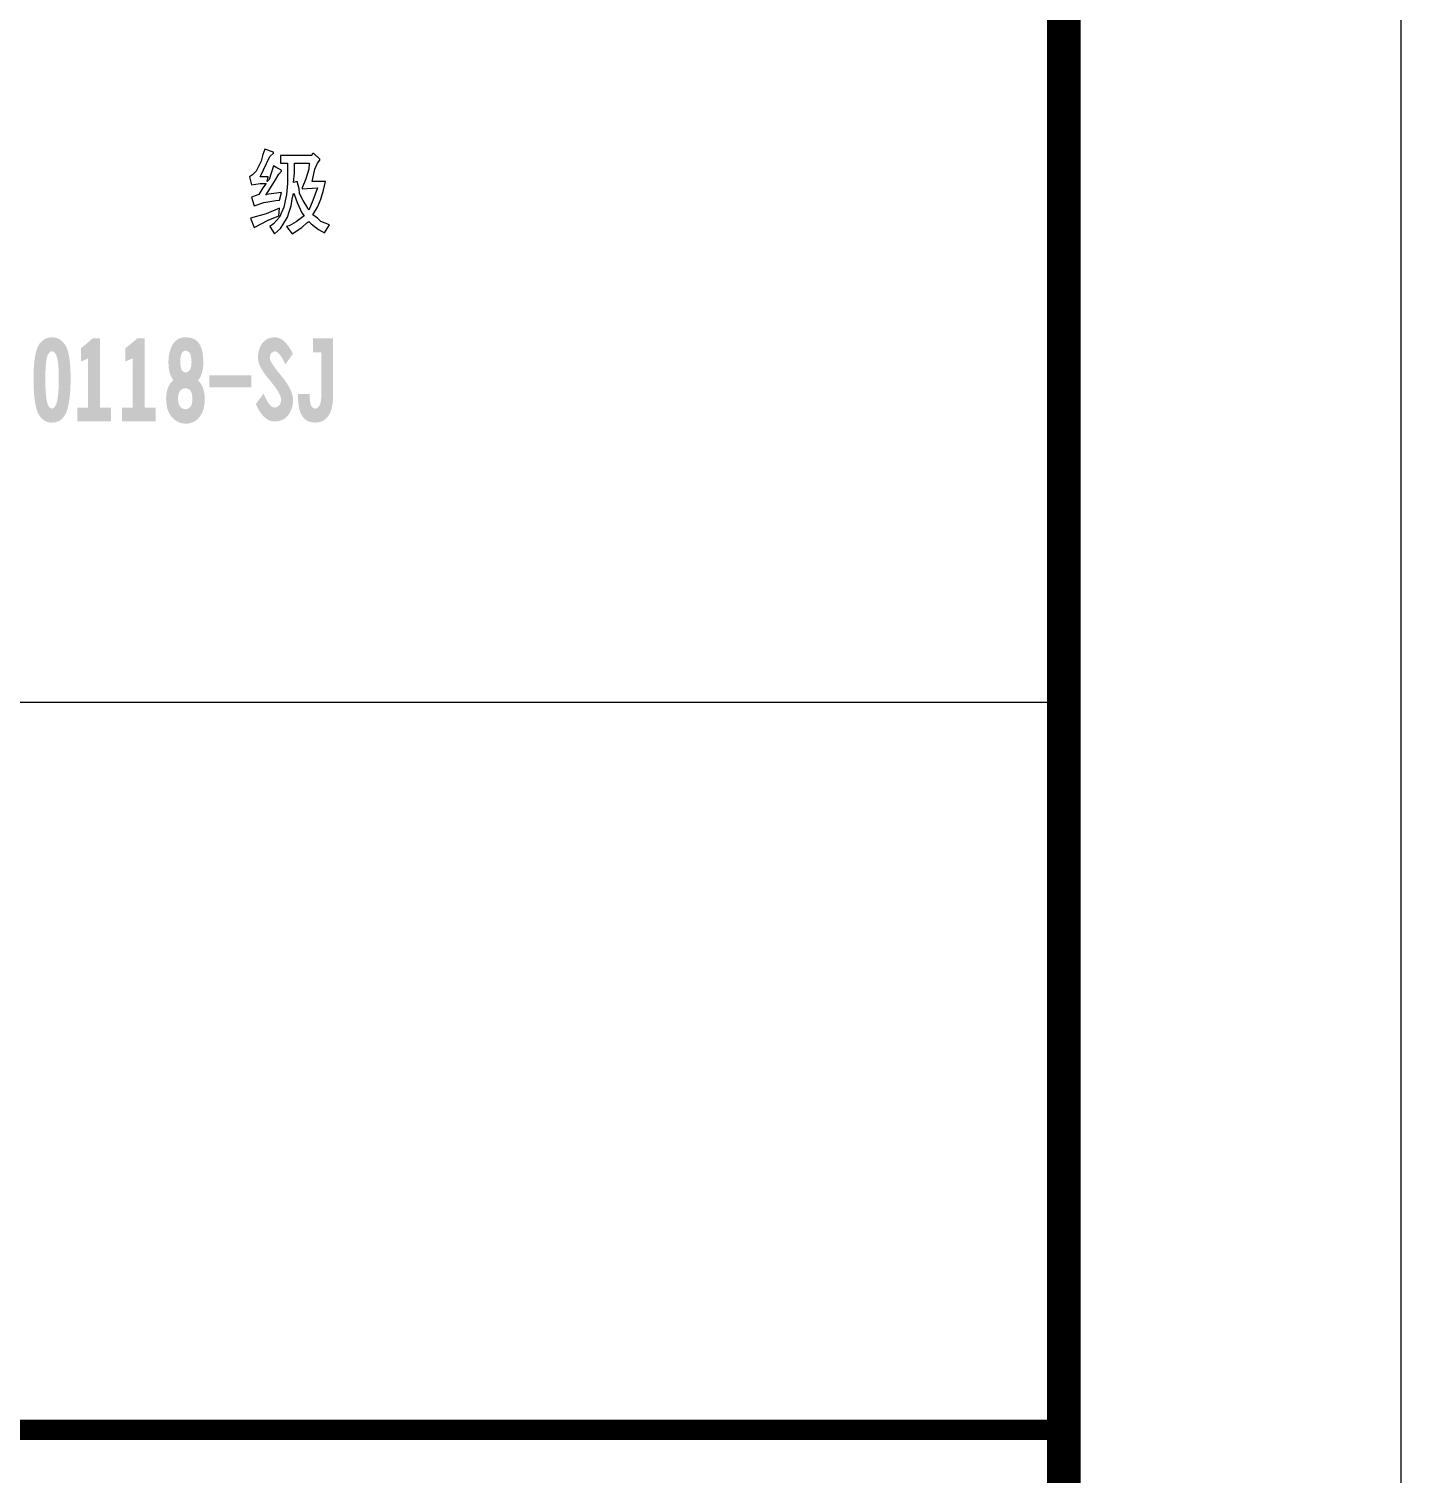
# Model space of a CAD drawing. Extents: x 1417642 to 3570900, y 124798 to 1191112.
# Drawn here: x 1612238 to 1618342, y 493069 to 499497 of the extents above; entities that cross this region are included whole.
import ezdxf

# ---------------------------------------------------------------- set-up
doc = ezdxf.new("R2010")
doc.units = 0
doc.header["$LTSCALE"] = 1000
doc.header["$MEASUREMENT"] = 0
doc.layers.add('PUB_TITLE', color=4, linetype='CONTINUOUS')
doc.layers.add('图戳', color=211, linetype='CONTINUOUS')

msp = doc.modelspace()

# ---------------------------------------------------------------- hatches: boundary and pattern name
at = {"layer": '图戳'}
h = msp.add_hatch(color=256, dxfattribs=at)
h.paths.add_polyline_path([(1612417, 498036.3), (1612413.6, 498053.7), (1612409.3, 498068.9), (1612404.3, 498081.7), (1612398.5, 498092.3), (1612398.1, 498092.9), (1612386.5, 498106.4), (1612373.4, 498116.4), (1612358.9, 498122.6), (1612342.9, 498125.1), (1612340.4, 498125.3), (1612323.8, 498123.4), (1612308.7, 498117.8), (1612295.8, 498108.7), (1612284.4, 498095.8), (1612283.2, 498093.8), (1612277.4, 498083.4), (1612272.6, 498070.9), (1612268.3, 498056), (1612264.9, 498038.8), (1612262.2, 498019.5), (1612260, 497998.1), (1612258.7, 497974.3), (1612258.1, 497948.2), (1612258.1, 497941.9), (1612258.3, 497915.6), (1612259.3, 497891.3), (1612260.8, 497868.9), (1612263.1, 497848.6), (1612265.8, 497830.4), (1612269.3, 497814), (1612273.6, 497799.7), (1612278.2, 497787.6), (1612281.7, 497780.6), (1612291.9, 497766.5), (1612304.1, 497756.1), (1612318.2, 497749.2), (1612334.4, 497745.9), (1612340.4, 497745.7), (1612357, 497747.4), (1612371.7, 497752.8), (1612384.4, 497761.9), (1612395.2, 497774.6), (1612402.4, 497787), (1612407, 497799.4), (1612411, 497813.5), (1612414.5, 497829.3), (1612417.4, 497846.9), (1612419.7, 497866.2), (1612421.5, 497887.4), (1612422.6, 497910.4), (1612423, 497934.9), (1612423.2, 497944.6), (1612422.8, 497970.8), (1612421.7, 497995), (1612419.7, 498016.8)])
h.paths.add_polyline_path([(1612365.9, 498021.4), (1612368.2, 498003.3), (1612369.7, 497981.4), (1612370.5, 497956.3), (1612370.5, 497944.6), (1612370.3, 497917.7), (1612369.3, 497894), (1612367.8, 497873.1), (1612365.9, 497855.4), (1612363.2, 497840.5), (1612359.7, 497828.5), (1612358.9, 497826.2), (1612348.9, 497810.8), (1612340.4, 497807.5), (1612327.8, 497814.4), (1612322.2, 497823.9), (1612318.7, 497835.3), (1612315.8, 497849.6), (1612313.7, 497866.7), (1612312, 497887), (1612311, 497910.2), (1612310.6, 497936.3), (1612310.6, 497941.9), (1612311, 497968.5), (1612312, 497991.9), (1612313.7, 498011.8), (1612316.2, 498028.4), (1612319.5, 498041.7), (1612321.8, 498048.3), (1612332.5, 498061.6), (1612340.4, 498063.3), (1612353.1, 498056.6), (1612358.9, 498046.9), (1612362.8, 498035.9)], flags=16)
for points in [[(1612553.9, 498120.3), (1612520.9, 498120.3), (1612520.9, 498118.9), (1612518.2, 498118.9), (1612518.2, 498117.6), (1612515.1, 498115.3), (1612515.1, 498114.7), (1612468.8, 498076.1), (1612468.8, 498017), (1612501.2, 498031.5), (1612501.2, 497812.5), (1612453.7, 497812.5), (1612453.7, 497750.7), (1612603.4, 497750.7), (1612603.4, 497812.5), (1612553.9, 497812.5)], [(1612751.9, 498120.3), (1612719, 498120.3), (1612719, 498118.9), (1612716.3, 498118.9), (1612716.3, 498117.6), (1612713.2, 498115.3), (1612713.2, 498114.7), (1612666.7, 498076.1), (1612666.7, 498017), (1612699.3, 498031.5), (1612699.3, 497812.5), (1612651.6, 497812.5), (1612651.6, 497750.7), (1612801.3, 497750.7), (1612801.3, 497812.5), (1612751.9, 497812.5)], [(1613390.4, 498088.4), (1613378.8, 498101.9), (1613366.9, 498112.4), (1613354.5, 498119.9), (1613341.8, 498124.1), (1613330.8, 498125.3), (1613314, 498123.6), (1613298.9, 498118.4), (1613285.6, 498109.3), (1613274.4, 498096.9), (1613265.7, 498081.3), (1613259.9, 498064.1), (1613257, 498045.4), (1613256.6, 498034.2), (1613257.8, 498021.4), (1613261.4, 498007.7), (1613267.8, 497993), (1613276.5, 497977.4), (1613287.7, 497960.8), (1613301.4, 497943.2), (1613313.8, 497928.5), (1613329.4, 497909), (1613342, 497891.3), (1613351, 497875.4), (1613357.2, 497861.3), (1613359.9, 497849), (1613360.1, 497844.9), (1613355.3, 497827.7), (1613352.8, 497823.9), (1613340.2, 497814), (1613330.4, 497812.5), (1613320.5, 497815.2), (1613310.3, 497823.5), (1613300.1, 497837), (1613289.8, 497856.1), (1613281.7, 497874.5), (1613247, 497828.5), (1613256.8, 497808.2), (1613267.4, 497791.1), (1613278.4, 497777), (1613290, 497765.8), (1613302.4, 497757.6), (1613314.9, 497752.6), (1613328.3, 497750.7), (1613330.4, 497750.7), (1613347.9, 497752.2), (1613363.6, 497756.9), (1613377.3, 497764.8), (1613389.1, 497776), (1613389.7, 497776.6), (1613399.7, 497791.2), (1613407, 497807.5), (1613411.3, 497825.4), (1613412.8, 497844.9), (1613411.7, 497858.8), (1613408.2, 497873.5), (1613402.6, 497889), (1613394.7, 497905), (1613384.4, 497921.8), (1613372.1, 497939.4), (1613359.3, 497955), (1613342.2, 497976), (1613328.4, 497994.2), (1613318.4, 498009.6), (1613312, 498022.2), (1613309.3, 498032), (1613309.1, 498034.2), (1613313.2, 498052.7), (1613315.3, 498055.6), (1613330, 498063.5), (1613340.4, 498060.4), (1613350.7, 498051.9), (1613361.3, 498037.6), (1613372.3, 498017.8), (1613378.3, 498005), (1613412.4, 498051.9), (1613401.6, 498071.8)], [(1613591.1, 498120.3), (1613501.3, 498120.3), (1613501.3, 498058.3), (1613538.5, 498058.3), (1613538.5, 497873.1), (1613537.6, 497850.1), (1613534.7, 497832.4), (1613532, 497823.9), (1613521.3, 497810.4), (1613510.9, 497807.5), (1613497.6, 497813.5), (1613491.2, 497825.8), (1613488.1, 497840.9), (1613486.8, 497861.1), (1613486.6, 497873.1), (1613434.1, 497873.1), (1613434.5, 497850.5), (1613436.4, 497830.1), (1613439.5, 497811.5), (1613443.9, 497795.1), (1613448.4, 497783.9), (1613457.4, 497769.4), (1613468.6, 497758.4), (1613482.2, 497750.7), (1613498, 497746.6), (1613510.9, 497745.7), (1613528.1, 497747.4), (1613543.4, 497752.4), (1613556.7, 497760.9), (1613568.1, 497772.9), (1613572.1, 497778.9), (1613578.7, 497791.4), (1613583.9, 497806.7), (1613587.8, 497824.8), (1613590.1, 497845.5), (1613591.1, 497868.9), (1613591.1, 497873.1)], [(1613227.1, 497956), (1613040, 497956), (1613040, 497902.3), (1613227.1, 497902.3)]]:
    msp.add_hatch(color=256, dxfattribs=at).paths.add_polyline_path(points)
h = msp.add_hatch(color=256, dxfattribs=at)
h.paths.add_polyline_path([(1612987.8, 498106.4), (1612975.9, 498115.6), (1612961.2, 498121.8), (1612943.8, 498124.9), (1612934.7, 498125.3), (1612917.7, 498123.4), (1612902.9, 498118), (1612890.1, 498108.9), (1612879.3, 498096.1), (1612875.2, 498089.8), (1612868.3, 498074.3), (1612863.1, 498057.1), (1612859.8, 498038.2), (1612858.3, 498017.4), (1612858.3, 498013.3), (1612859.4, 497991.7), (1612862.7, 497972.4), (1612868.1, 497955.6), (1612875.8, 497940.9), (1612880.3, 497934.9), (1612870.2, 497924.9), (1612861.2, 497911.7), (1612854.4, 497895.9), (1612850.1, 497877.8), (1612848.2, 497856.9), (1612848.2, 497850.3), (1612849.4, 497829.5), (1612852.8, 497810.6), (1612858.6, 497793.8), (1612866.8, 497778.9), (1612873.3, 497770.2), (1612886.1, 497758), (1612900, 497749.2), (1612914.8, 497743.4), (1612930.9, 497740.9), (1612934.7, 497740.7), (1612951.7, 497742.2), (1612967.2, 497747.2), (1612981.1, 497755.3), (1612991.3, 497764.2), (1613001.3, 497776.8), (1613009.3, 497791.4), (1613014.9, 497808.2), (1613018.5, 497827.4), (1613019.9, 497848.6), (1613019.9, 497850.3), (1613018.7, 497871.4), (1613015.1, 497890.3), (1613009.1, 497906.9), (1613000.8, 497921.2), (1612998.6, 497924.1), (1612990.1, 497933.2), (1612994.8, 497939.2), (1613002.7, 497953.4), (1613008.5, 497970.1), (1613012.2, 497988.8), (1613013.7, 498009.8), (1613013.7, 498013.3), (1613012.7, 498035.7), (1613010.2, 498055.8), (1613006, 498073.4), (1613000, 498088.4), (1612997.1, 498093.8)])
h.paths.add_polyline_path([(1612949.4, 498060.6), (1612955.6, 498051), (1612959.4, 498035.5), (1612961.2, 498013.4), (1612959.1, 497992.5), (1612953.6, 497979.1), (1612941.1, 497969.1), (1612934.7, 497968.1), (1612920.8, 497974.9), (1612918.1, 497978.7), (1612912.5, 497993.8), (1612910.8, 498013.3), (1612912.1, 498034.2), (1612915.9, 498052), (1612926.6, 498064.5), (1612934.7, 498066)], flags=16)
h.paths.add_polyline_path([(1612934.7, 497899), (1612950, 497894.4), (1612957.7, 497886.6), (1612963.3, 497872), (1612965.4, 497850.3), (1612963.1, 497829.7), (1612957.3, 497816.5), (1612943.6, 497806.5), (1612934.7, 497804.8), (1612918.9, 497808.8), (1612910, 497816.5), (1612902.9, 497831.4), (1612900.7, 497850.3), (1612902.9, 497871.4), (1612909.6, 497887.3), (1612922.9, 497897.1)], flags=16)

# ---------------------------------------------------------------- linework, layer by layer
at = {"layer": 'PUB_TITLE'}
msp.add_lwpolyline([(1417642.3, 380098.4), (1618342.3, 380098.4), (1618342.3, 506248.4), (1417642.3, 506248.4)], close=True, dxfattribs=at)
at = {"layer": 'PUB_TITLE', "const_width": 150}
msp.add_lwpolyline([(1421392.3, 381598.4), (1616842.3, 381598.4), (1616842.3, 504748.4), (1421392.3, 504748.4)], close=True, dxfattribs=at)
at = {"layer": '图戳'}
for p, q in [((1616842.3, 381598.4), (1616842.3, 504748.4)), ((1613287, 498962.4), (1613278, 498937.6)), ((1613325.2, 498948.9), (1613287, 498962.4)), ((1613309.5, 498928.7), (1613325.2, 498944.4)), ((1613325.2, 498944.4), (1613325.2, 498948.9)), ((1613271.3, 498908.4), (1613248.8, 498863.5)), ((1613266.8, 498838.7), (1613309.5, 498928.7)), ((1613278, 498937.6), (1613271.3, 498908.4)), ((1613325.2, 498888.2), (1613307.2, 498827.5)), ((1613341, 498879.2), (1613325.2, 498888.2)), ((1613361.2, 498867.9), (1613341, 498879.2)), ((1613356.7, 498933.1), (1613356.7, 498899.4)), ((1613493.8, 498933.1), (1613356.7, 498933.1)), ((1613356.7, 498899.4), (1613388.2, 498899.4)), ((1613388.2, 498899.4), (1613388.2, 498838.7)), ((1613419.6, 498899.4), (1613478.1, 498899.4)), ((1613419.6, 498854.5), (1613419.6, 498899.4)), ((1613478.1, 498899.4), (1613484.8, 498899.4)), ((1613484.8, 498899.4), (1613482.6, 498872.4)), ((1613500.6, 498942.1), (1613493.8, 498933.1)), ((1613505.1, 498942.1), (1613500.6, 498942.1)), ((1613532.1, 498917.4), (1613505.1, 498942.1)), ((1613509.6, 498872.4), (1613520.8, 498899.4)), ((1613520.8, 498899.4), (1613532.1, 498912.9)), ((1613532.1, 498912.9), (1613532.1, 498917.4)), ((1613233, 498847.7), (1613219.5, 498838.7)), ((1613219.5, 498838.7), (1613228.5, 498802.7)), ((1613248.8, 498863.5), (1613233, 498847.7)), ((1613302.7, 498838.7), (1613266.8, 498838.7)), ((1613291.5, 498757.8), (1613329.7, 498818.5)), ((1613298.2, 498818.5), (1613302.7, 498838.7)), ((1613307.2, 498827.5), (1613298.2, 498818.5)), ((1613329.7, 498818.5), (1613349.9, 498850)), ((1613349.9, 498850), (1613361.2, 498863.5)), ((1613361.2, 498863.5), (1613361.2, 498867.9)), ((1613388.2, 498838.7), (1613388.2, 498809.5)), ((1613415.1, 498814), (1613419.6, 498854.5)), ((1613430.9, 498818.5), (1613415.1, 498814)), ((1613439.9, 498784.8), (1613430.9, 498818.5)), ((1613469.1, 498829.7), (1613453.4, 498789.3)), ((1613482.6, 498872.4), (1613469.1, 498829.7)), ((1613498.3, 498818.5), (1613509.6, 498872.4)), ((1613556.8, 498818.5), (1613498.3, 498818.5)), ((1613547.8, 498780.3), (1613556.8, 498818.5)), ((1613228.5, 498802.7), (1613266.8, 498809.5)), ((1613260, 498760), (1613228.5, 498748.8)), ((1613278, 498789.3), (1613260, 498760)), ((1613266.8, 498809.5), (1613293.7, 498809.5)), ((1613293.7, 498809.5), (1613278, 498789.3)), ((1613293.7, 498760), (1613291.5, 498757.8)), ((1613361.2, 498769), (1613293.7, 498760)), ((1613352.2, 498735.3), (1613361.2, 498769)), ((1613383.7, 498760), (1613376.9, 498724.1)), ((1613388.2, 498809.5), (1613383.7, 498760)), ((1613408.4, 498739.8), (1613415.1, 498764.5)), ((1613415.1, 498764.5), (1613419.6, 498757.8)), ((1613419.6, 498757.8), (1613430.9, 498724.1)), ((1613442.1, 498764.5), (1613439.9, 498784.8)), ((1613457.9, 498733), (1613442.1, 498764.5)), ((1613453.4, 498784.8), (1613520.8, 498789.3)), ((1613453.4, 498789.3), (1613453.4, 498784.8)), ((1613520.8, 498789.3), (1613500.6, 498733)), ((1613536.6, 498739.8), (1613547.8, 498780.3)), ((1613228.5, 498748.8), (1613239.8, 498710.6)), ((1613239.8, 498710.6), (1613282.5, 498724.1)), ((1613282.5, 498724.1), (1613336.5, 498733)), ((1613352.2, 498699.3), (1613293.7, 498674.6)), ((1613336.5, 498733), (1613352.2, 498735.3)), ((1613349.9, 498665.6), (1613352.2, 498699.3)), ((1613372.4, 498703.8), (1613352.2, 498658.9)), ((1613376.9, 498724.1), (1613372.4, 498703.8)), ((1613394.9, 498683.6), (1613403.9, 498710.6)), ((1613403.9, 498710.6), (1613408.4, 498739.8)), ((1613430.9, 498724.1), (1613451.1, 498679.1)), ((1613478.1, 498699.3), (1613457.9, 498733)), ((1613482.6, 498690.3), (1613478.1, 498699.3)), ((1613500.6, 498733), (1613482.6, 498690.3)), ((1613500.6, 498670.1), (1613520.8, 498703.8)), ((1613520.8, 498703.8), (1613536.6, 498739.8)), ((1613293.7, 498674.6), (1613224, 498654.4)), ((1613224, 498654.4), (1613239.8, 498613.9)), ((1613239.8, 498613.9), (1613302.7, 498645.4)), ((1613302.7, 498645.4), (1613349.9, 498665.6)), ((1613325.2, 498629.6), (1613309.5, 498618.4)), ((1613352.2, 498658.9), (1613325.2, 498629.6)), ((1613356.7, 498609.4), (1613367.9, 498625.1)), ((1613367.9, 498625.1), (1613388.2, 498658.9)), ((1613388.2, 498658.9), (1613394.9, 498683.6)), ((1613426.4, 498638.6), (1613394.9, 498620.6)), ((1613462.4, 498665.6), (1613426.4, 498638.6)), ((1613451.1, 498679.1), (1613462.4, 498665.6)), ((1613451.1, 498613.9), (1613473.6, 498634.1)), ((1613473.6, 498634.1), (1613482.6, 498640.9)), ((1613482.6, 498640.9), (1613493.8, 498629.6)), ((1613493.8, 498629.6), (1613525.3, 498604.9)), ((1613520.8, 498654.4), (1613500.6, 498670.1)), ((1613536.6, 498640.9), (1613520.8, 498654.4)), ((1613574.8, 498625.1), (1613536.6, 498640.9)), ((1613552.3, 498589.2), (1613574.8, 498625.1)), ((1613309.5, 498618.4), (1613329.7, 498584.7)), ((1613329.7, 498584.7), (1613356.7, 498609.4)), ((1613394.9, 498620.6), (1613383.7, 498618.4)), ((1613383.7, 498618.4), (1613408.4, 498584.7)), ((1613408.4, 498584.7), (1613451.1, 498613.9)), ((1613525.3, 498604.9), (1613552.3, 498589.2))]:
    msp.add_line(p, q, dxfattribs=at)
msp.add_lwpolyline([(1606342.3, 496502), (1616842.3, 496502)], dxfattribs=at)
at = {"layer": '图戳', "const_width": 90}
msp.add_lwpolyline([(1606342.3, 493265.9), (1616842.3, 493265.9)], dxfattribs=at)

doc.saveas('drawing.dxf')
